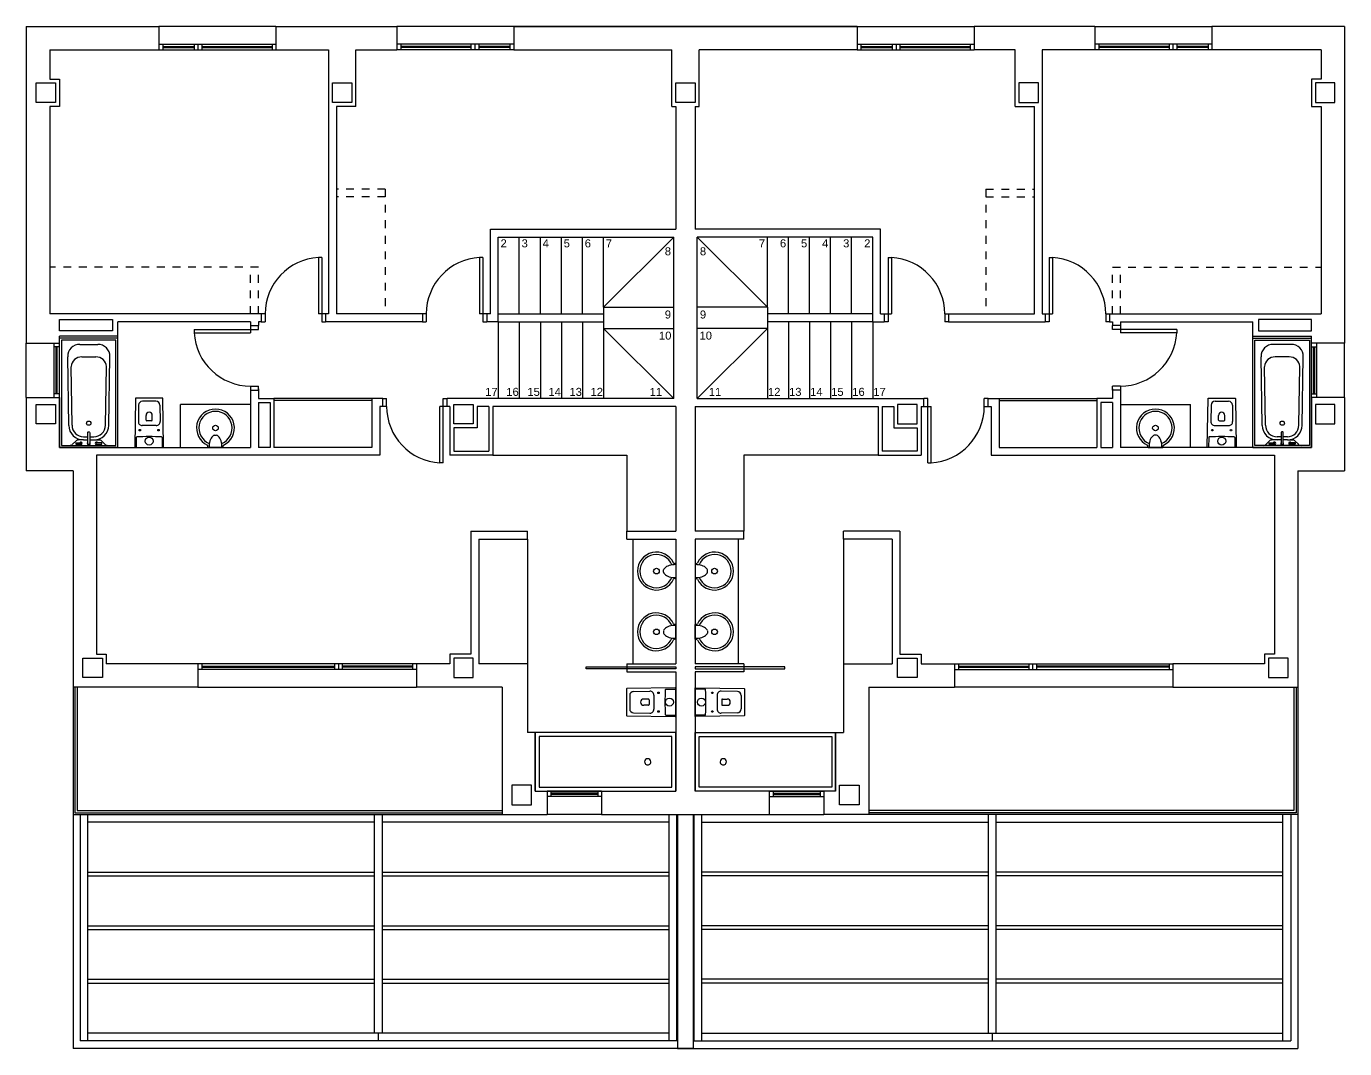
# Model space of a CAD drawing. Header units: millimetres. Extents: x 441156 to 441653, y 4514887 to 4515266.
# Drawn here: x 441333.88 to 441350.78, y 4515224.24 to 4515237.34 of the extents above; entities that cross this region are included whole.
import ezdxf
from ezdxf.enums import TextEntityAlignment as Align

# ---------------------------------------------------------------- set-up
doc = ezdxf.new("R2010")
doc.units = ezdxf.units.MM
doc.linetypes.add('RAYITAS', pattern=[0.375, 0.25, -0.125])
doc.layers.add('01_mono PRIMERA', color=2, linetype='Continuous')
doc.layers.add('01_proyección', color=4, linetype='RAYITAS')
doc.styles.add('NIEVES2', font='sanss___.ttf')

# ---------------------------------------------------------------- blocks, each defined once
blk = doc.blocks.new('A$C065C7C63')
at = {"layer": '01_mono PRIMERA', "color": 254}
for p, q in [((1.407, 13.1, 0), (1.407, 9.042, 0)), ((1.407, 13.1, 0), (3.107, 13.1, 0)), ((3.107, 13.1, 0), (3.107, 12.8, 0)), ((4.607, 13.1, 0), (3.107, 13.1, 0)), ((4.607, 13.1, 0), (4.607, 12.8, 0)), ((4.607, 13.1, 0), (6.157, 13.1, 0)), ((6.157, 13.1, 0), (6.157, 12.8, 0)), ((7.657, 13.1, 0), (6.157, 13.1, 0)), ((7.657, 13.1, 0), (7.657, 12.8, 0)), ((7.657, 13.1, 0), (12.057, 13.1, 0)), ((12.057, 13.1, 0), (7.657, 13.1, 0)), ((12.057, 13.1, 0), (12.057, 12.8, 0)), ((12.057, 13.1, 0), (13.557, 13.1, 0)), ((15.107, 13.1, 0), (13.557, 13.1, 0)), ((13.557, 13.1, 0), (13.557, 12.8, 0)), ((15.107, 13.1, 0), (15.107, 12.8, 0)), ((15.107, 13.1, 0), (16.607, 13.1, 0)), ((16.607, 13.1, 0), (16.607, 12.8, 0)), ((18.307, 13.1, 0), (16.607, 13.1, 0)), ((18.307, 13.1, 0), (18.307, 9.042, 0)), ((3.107, 12.87, 0), (4.607, 12.87, 0)), ((3.157, 12.87, 0), (3.157, 12.8, 0)), ((3.557, 12.87, 0), (3.557, 12.8, 0)), ((3.607, 12.87, 0), (3.607, 12.8, 0)), ((3.657, 12.87, 0), (3.657, 12.8, 0)), ((4.557, 12.87, 0), (4.557, 12.8, 0)), ((7.657, 12.87, 0), (6.157, 12.87, 0)), ((6.207, 12.87, 0), (6.207, 12.8, 0)), ((7.107, 12.87, 0), (7.107, 12.8, 0)), ((7.157, 12.87, 0), (7.157, 12.8, 0)), ((7.207, 12.87, 0), (7.207, 12.8, 0)), ((7.607, 12.87, 0), (7.607, 12.8, 0)), ((12.057, 12.87, 0), (13.557, 12.87, 0)), ((12.107, 12.87, 0), (12.107, 12.8, 0)), ((12.507, 12.87, 0), (12.507, 12.8, 0)), ((12.557, 12.87, 0), (12.557, 12.8, 0)), ((12.607, 12.87, 0), (12.607, 12.8, 0)), ((13.507, 12.87, 0), (13.507, 12.8, 0)), ((16.607, 12.87, 0), (15.107, 12.87, 0)), ((15.157, 12.87, 0), (15.157, 12.8, 0)), ((16.057, 12.87, 0), (16.057, 12.8, 0)), ((16.107, 12.87, 0), (16.107, 12.8, 0)), ((16.157, 12.87, 0), (16.157, 12.8, 0)), ((16.557, 12.87, 0), (16.557, 12.8, 0)), ((1.707, 12.8, 0), (1.707, 12.425, 0)), ((1.707, 12.8, 0), (3.107, 12.8, 0)), ((3.107, 12.8, 0), (4.607, 12.8, 0)), ((3.157, 12.842, 0), (3.557, 12.842, 0)), ((3.157, 12.828, 0), (3.557, 12.828, 0)), ((3.657, 12.842, 0), (4.557, 12.842, 0)), ((3.657, 12.828, 0), (4.557, 12.828, 0)), ((4.607, 12.8, 0), (5.282, 12.8, 0)), ((5.282, 12.8, 0), (5.282, 9.415, 0)), ((5.632, 12.075, 0), (5.632, 12.8, 0)), ((5.632, 12.8, 0), (6.157, 12.8, 0)), ((7.657, 12.8, 0), (6.157, 12.8, 0)), ((7.107, 12.842, 0), (6.207, 12.842, 0)), ((7.107, 12.828, 0), (6.207, 12.828, 0)), ((7.607, 12.842, 0), (7.207, 12.842, 0)), ((7.607, 12.828, 0), (7.207, 12.828, 0)), ((7.657, 12.8, 0), (9.682, 12.8, 0)), ((9.682, 12.075, 0), (9.682, 12.8, 0)), ((10.032, 12.075, 0), (10.032, 12.8, 0)), ((12.057, 12.8, 0), (10.032, 12.8, 0)), ((12.057, 12.8, 0), (13.557, 12.8, 0)), ((12.107, 12.842, 0), (12.507, 12.842, 0)), ((12.107, 12.828, 0), (12.507, 12.828, 0)), ((12.607, 12.842, 0), (13.507, 12.842, 0)), ((12.607, 12.828, 0), (13.507, 12.828, 0)), ((14.082, 12.8, 0), (13.557, 12.8, 0)), ((14.082, 12.075, 0), (14.082, 12.8, 0)), ((14.432, 12.8, 0), (14.432, 9.415, 0)), ((15.107, 12.8, 0), (14.432, 12.8, 0)), ((16.607, 12.8, 0), (15.107, 12.8, 0)), ((16.057, 12.842, 0), (15.157, 12.842, 0)), ((16.057, 12.828, 0), (15.157, 12.828, 0)), ((16.557, 12.842, 0), (16.157, 12.842, 0)), ((16.557, 12.828, 0), (16.157, 12.828, 0)), ((18.007, 12.8, 0), (16.607, 12.8, 0)), ((18.007, 12.8, 0), (18.007, 12.425, 0)), ((1.707, 12.075, 0), (1.707, 9.415, 0)), ((5.382, 12.075, 0), (5.382, 9.415, 0)), ((9.682, 12.075, 0), (9.732, 12.075, 0)), ((9.732, 12.075, 0), (9.732, 10.5, 0)), ((9.982, 12.075, 0), (9.982, 10.5, 0)), ((9.982, 12.075, 0), (10.032, 12.075, 0)), ((14.332, 9.415, 0), (14.332, 12.075, 0)), ((18.007, 12.075, 0), (18.007, 9.415, 0)), ((7.357, 10.5, 0), (9.732, 10.5, 0)), ((7.357, 9.415, 0), (7.357, 10.5, 0)), ((12.357, 10.5, 0), (9.982, 10.5, 0)), ((12.357, 9.415, 0), (12.357, 10.5, 0)), ((7.457, 10.4, 0), (9.707, 10.4, 0)), ((7.457, 9.315, 0), (7.457, 10.4, 0)), ((7.727, 9.415, 0), (7.727, 10.4, 0)), ((7.997, 9.415, 0), (7.997, 10.4, 0)), ((8.267, 9.415, 0), (8.267, 10.4, 0)), ((8.537, 9.415, 0), (8.537, 10.4, 0)), ((8.807, 9.5, 0), (8.807, 10.4, 0)), ((8.807, 9.5, 0), (9.707, 10.4, 0)), ((9.707, 8.33, 0), (9.707, 10.4, 0)), ((12.257, 10.4, 0), (10.007, 10.4, 0)), ((10.907, 9.5, 0), (10.007, 10.4, 0)), ((10.007, 8.33, 0), (10.007, 10.4, 0)), ((10.907, 9.5, 0), (10.907, 10.4, 0)), ((11.177, 9.415, 0), (11.177, 10.4, 0)), ((11.447, 9.415, 0), (11.447, 10.4, 0)), ((11.717, 9.415, 0), (11.717, 10.4, 0)), ((11.987, 9.415, 0), (11.987, 10.4, 0)), ((12.257, 9.315, 0), (12.257, 10.4, 0)), ((5.194, 10.139, 0), (5.153, 10.139, 0)), ((5.153, 10.139, 0), (5.153, 9.415, 0)), ((5.194, 10.139, 0), (5.194, 9.315, 0)), ((7.259, 10.139, 0), (7.217, 10.139, 0)), ((7.217, 10.139, 0), (7.217, 9.415, 0)), ((7.259, 10.139, 0), (7.259, 9.315, 0)), ((12.456, 10.139, 0), (12.497, 10.139, 0)), ((12.456, 10.139, 0), (12.456, 9.315, 0)), ((12.497, 10.139, 0), (12.497, 9.415, 0)), ((14.52, 10.139, 0), (14.562, 10.139, 0)), ((14.52, 10.139, 0), (14.52, 9.315, 0)), ((14.562, 10.139, 0), (14.562, 9.415, 0)), ((8.807, 9.5, 0), (8.807, 8.33, 0)), ((8.807, 9.5, 0), (9.707, 9.5, 0)), ((10.907, 9.5, 0), (10.007, 9.5, 0)), ((10.907, 9.5, 0), (10.907, 8.33, 0)), ((4.419, 9.415, 0), (1.707, 9.415, 0)), ((4.282, 9.315, 0), (2.582, 9.315, 0)), ((2.582, 9.13, 0), (2.582, 9.315, 0)), ((4.282, 9.315, 0), (4.282, 9.265, 0)), ((4.419, 9.315, 0), (4.382, 9.315, 0)), ((4.382, 9.315, 0), (4.382, 9.265, 0)), ((4.419, 9.415, 0), (4.419, 9.315, 0)), ((4.469, 9.415, 0), (4.419, 9.415, 0)), ((4.419, 9.315, 0), (4.469, 9.315, 0)), ((4.469, 9.415, 0), (4.469, 9.315, 0)), ((5.244, 9.415, 0), (5.153, 9.415, 0)), ((5.194, 9.315, 0), (5.244, 9.315, 0)), ((5.282, 9.415, 0), (5.244, 9.415, 0)), ((5.244, 9.415, 0), (5.244, 9.315, 0)), ((6.484, 9.315, 0), (5.244, 9.315, 0)), ((6.484, 9.415, 0), (5.382, 9.415, 0)), ((6.484, 9.415, 0), (6.484, 9.315, 0)), ((6.534, 9.415, 0), (6.484, 9.415, 0)), ((6.484, 9.315, 0), (6.534, 9.315, 0)), ((6.534, 9.415, 0), (6.534, 9.315, 0)), ((7.309, 9.415, 0), (7.217, 9.415, 0)), ((7.259, 9.315, 0), (7.309, 9.315, 0)), ((7.357, 9.415, 0), (7.309, 9.415, 0)), ((7.309, 9.415, 0), (7.309, 9.315, 0)), ((7.457, 9.315, 0), (7.309, 9.315, 0)), ((7.457, 9.415, 0), (8.807, 9.415, 0)), ((7.457, 9.315, 0), (7.457, 8.33, 0)), ((7.457, 9.315, 0), (8.807, 9.315, 0)), ((7.727, 9.315, 0), (7.727, 8.33, 0)), ((7.997, 9.315, 0), (7.997, 8.33, 0)), ((8.267, 9.315, 0), (8.267, 8.33, 0)), ((8.537, 9.315, 0), (8.537, 8.33, 0)), ((8.807, 9.315, 0), (8.807, 9.23, 0)), ((12.257, 9.415, 0), (10.907, 9.415, 0)), ((10.907, 9.315, 0), (10.907, 9.23, 0)), ((12.257, 9.315, 0), (10.907, 9.315, 0)), ((11.177, 9.315, 0), (11.177, 8.33, 0)), ((11.447, 9.315, 0), (11.447, 8.33, 0)), ((11.717, 9.315, 0), (11.717, 8.33, 0)), ((11.987, 9.315, 0), (11.987, 8.33, 0)), ((12.257, 9.315, 0), (12.257, 8.33, 0)), ((12.257, 9.315, 0), (12.406, 9.315, 0)), ((12.357, 9.415, 0), (12.406, 9.415, 0)), ((12.406, 9.415, 0), (12.406, 9.315, 0)), ((12.406, 9.415, 0), (12.497, 9.415, 0)), ((12.456, 9.315, 0), (12.406, 9.315, 0)), ((13.181, 9.415, 0), (13.231, 9.415, 0)), ((13.181, 9.415, 0), (13.181, 9.315, 0)), ((13.231, 9.315, 0), (13.181, 9.315, 0)), ((13.231, 9.415, 0), (14.332, 9.415, 0)), ((13.231, 9.415, 0), (13.231, 9.315, 0)), ((13.231, 9.315, 0), (14.47, 9.315, 0)), ((14.432, 9.415, 0), (14.47, 9.415, 0)), ((14.47, 9.415, 0), (14.47, 9.315, 0)), ((14.47, 9.415, 0), (14.562, 9.415, 0)), ((14.52, 9.315, 0), (14.47, 9.315, 0)), ((15.245, 9.415, 0), (15.295, 9.415, 0)), ((15.245, 9.415, 0), (15.245, 9.315, 0)), ((15.295, 9.315, 0), (15.245, 9.315, 0)), ((15.295, 9.415, 0), (18.007, 9.415, 0)), ((15.295, 9.415, 0), (15.295, 9.315, 0)), ((15.295, 9.315, 0), (15.332, 9.315, 0)), ((15.332, 9.315, 0), (15.332, 9.265, 0)), ((15.432, 9.315, 0), (17.132, 9.315, 0)), ((15.432, 9.315, 0), (15.432, 9.265, 0)), ((17.132, 9.13, 0), (17.132, 9.315, 0)), ((2.582, 9.13, 0), (1.832, 9.13, 0)), ((1.832, 9.042, 0), (1.832, 9.13, 0)), ((2.582, 9.105, 0), (2.582, 9.13, 0)), ((3.558, 9.215, 0), (3.558, 9.173, 0)), ((3.558, 9.215, 0), (4.382, 9.215, 0)), ((3.558, 9.173, 0), (4.282, 9.173, 0)), ((4.282, 9.265, 0), (4.382, 9.265, 0)), ((4.282, 9.265, 0), (4.282, 9.173, 0)), ((4.382, 9.215, 0), (4.382, 9.265, 0)), ((8.807, 9.23, 0), (9.707, 9.23, 0)), ((8.807, 9.23, 0), (9.707, 8.33, 0)), ((10.907, 9.23, 0), (10.007, 9.23, 0)), ((10.907, 9.23, 0), (10.007, 8.33, 0)), ((15.432, 9.265, 0), (15.332, 9.265, 0)), ((15.332, 9.215, 0), (15.332, 9.265, 0)), ((16.156, 9.215, 0), (15.332, 9.215, 0)), ((15.432, 9.265, 0), (15.432, 9.173, 0)), ((16.156, 9.173, 0), (15.432, 9.173, 0)), ((16.156, 9.215, 0), (16.156, 9.173, 0)), ((17.132, 9.105, 0), (17.132, 9.13, 0)), ((17.132, 9.13, 0), (17.882, 9.13, 0)), ((17.132, 9.105, 0), (17.132, 9.13, 0)), ((17.882, 9.042, 0), (17.882, 9.13, 0)), ((1.407, 8.342, 0), (1.407, 9.042, 0)), ((1.407, 9.042, 0), (1.832, 9.042, 0)), ((1.762, 8.342, 0), (1.762, 9.042, 0)), ((1.832, 8.992, 0), (1.762, 8.992, 0)), ((1.79, 8.392, 0), (1.79, 8.992, 0)), ((1.804, 8.392, 0), (1.804, 8.992, 0)), ((1.832, 7.705, 0), (1.832, 9.105, 0)), ((2.582, 9.105, 0), (1.832, 9.105, 0)), ((1.832, 8.342, 0), (1.832, 9.042, 0)), ((2.556, 9.079, 0), (1.858, 9.079, 0)), ((1.858, 9.079, 0), (1.858, 7.731, 0)), ((2.093, 9.025, 0), (2.322, 9.025, 0)), ((2.556, 7.731, 0), (2.556, 9.079, 0)), ((2.582, 7.705, 0), (2.582, 9.105, 0)), ((17.132, 7.705, 0), (17.132, 9.105, 0)), ((17.132, 9.105, 0), (17.882, 9.105, 0)), ((17.158, 7.731, 0), (17.158, 9.079, 0)), ((17.158, 9.079, 0), (17.856, 9.079, 0)), ((17.622, 9.025, 0), (17.393, 9.025, 0)), ((17.856, 9.079, 0), (17.856, 7.731, 0)), ((17.882, 7.705, 0), (17.882, 9.105, 0)), ((18.307, 9.042, 0), (17.882, 9.042, 0)), ((17.882, 8.342, 0), (17.882, 9.042, 0)), ((17.882, 8.992, 0), (17.952, 8.992, 0)), ((17.91, 8.392, 0), (17.91, 8.992, 0)), ((17.924, 8.392, 0), (17.924, 8.992, 0)), ((17.952, 8.342, 0), (17.952, 9.042, 0)), ((18.307, 8.342, 0), (18.307, 9.042, 0)), ((1.952, 7.987, 0), (1.937, 8.867, 0)), ((2.117, 8.865, 0), (2.298, 8.865, 0)), ((2.463, 7.987, 0), (2.477, 8.867, 0)), ((17.252, 7.987, 0), (17.237, 8.867, 0)), ((17.598, 8.865, 0), (17.417, 8.865, 0)), ((17.763, 7.987, 0), (17.777, 8.867, 0)), ((1.993, 7.988, 0), (1.981, 8.739, 0)), ((2.421, 7.988, 0), (2.433, 8.739, 0)), ((17.293, 7.988, 0), (17.281, 8.739, 0)), ((17.721, 7.988, 0), (17.733, 8.739, 0)), ((4.282, 8.49, 0), (4.282, 8.44, 0)), ((4.282, 8.49, 0), (4.382, 8.49, 0)), ((4.282, 8.455, 0), (4.282, 7.705, 0)), ((4.382, 8.44, 0), (4.382, 8.49, 0)), ((4.382, 8.455, 0), (4.382, 8.33, 0)), ((15.332, 8.44, 0), (15.332, 8.49, 0)), ((15.432, 8.49, 0), (15.332, 8.49, 0)), ((15.332, 8.455, 0), (15.332, 8.33, 0)), ((15.432, 8.49, 0), (15.432, 8.44, 0)), ((15.432, 8.455, 0), (15.432, 7.705, 0)), ((1.407, 8.342, 0), (1.407, 7.405, 0)), ((1.407, 8.342, 0), (1.832, 8.342, 0)), ((1.832, 8.392, 0), (1.762, 8.392, 0)), ((1.832, 8.342, 0), (1.832, 7.705, 0)), ((3.069, 8.295, 0), (2.896, 8.295, 0)), ((4.282, 8.44, 0), (4.382, 8.44, 0)), ((4.382, 8.33, 0), (4.582, 8.33, 0)), ((5.837, 8.33, 0), (4.582, 8.33, 0)), ((4.582, 8.33, 0), (4.582, 7.705, 0)), ((5.837, 8.305, 0), (4.582, 8.305, 0)), ((5.976, 8.33, 0), (5.837, 8.33, 0)), ((5.837, 8.33, 0), (5.837, 7.705, 0)), ((5.976, 8.23, 0), (5.976, 8.33, 0)), ((5.976, 8.33, 0), (6.026, 8.33, 0)), ((6.026, 8.23, 0), (6.026, 8.33, 0)), ((6.751, 7.506, 0), (6.751, 8.33, 0)), ((6.751, 8.33, 0), (6.801, 8.33, 0)), ((9.707, 8.33, 0), (6.801, 8.33, 0)), ((6.801, 8.23, 0), (6.801, 8.33, 0)), ((10.007, 8.33, 0), (12.913, 8.33, 0)), ((12.913, 8.23, 0), (12.913, 8.33, 0)), ((12.963, 8.33, 0), (12.913, 8.33, 0)), ((12.963, 7.506, 0), (12.963, 8.33, 0)), ((13.738, 8.33, 0), (13.688, 8.33, 0)), ((13.688, 8.23, 0), (13.688, 8.33, 0)), ((13.738, 8.33, 0), (13.877, 8.33, 0)), ((13.738, 8.23, 0), (13.738, 8.33, 0)), ((13.877, 8.33, 0), (13.877, 7.705, 0)), ((13.877, 8.33, 0), (15.132, 8.33, 0)), ((13.877, 8.305, 0), (15.132, 8.305, 0)), ((15.332, 8.33, 0), (15.132, 8.33, 0)), ((15.132, 8.33, 0), (15.132, 7.705, 0)), ((15.432, 8.44, 0), (15.332, 8.44, 0)), ((16.646, 8.295, 0), (16.819, 8.295, 0)), ((17.882, 8.392, 0), (17.952, 8.392, 0)), ((18.307, 8.342, 0), (17.882, 8.342, 0)), ((17.882, 8.342, 0), (17.882, 7.705, 0)), ((18.307, 8.342, 0), (18.307, 7.405, 0)), ((2.846, 8.246, 0), (2.843, 8.036, 0)), ((2.942, 8.055, 0), (2.942, 8.115, 0)), ((3.022, 8.055, 0), (3.022, 8.115, 0)), ((3.119, 8.246, 0), (3.122, 8.036, 0)), ((4.282, 8.255, 0), (3.382, 8.255, 0)), ((3.382, 7.705, 0), (3.382, 8.255, 0)), ((4.382, 8.28, 0), (4.382, 7.705, 0)), ((4.382, 8.28, 0), (4.532, 8.28, 0)), ((4.532, 8.28, 0), (4.532, 7.705, 0)), ((5.976, 8.23, 0), (5.937, 8.23, 0)), ((5.937, 8.23, 0), (5.937, 7.605, 0)), ((6.026, 8.23, 0), (5.976, 8.23, 0)), ((6.801, 8.23, 0), (6.71, 8.23, 0)), ((6.71, 7.506, 0), (6.71, 8.23, 0)), ((6.837, 8.23, 0), (6.801, 8.23, 0)), ((6.837, 8.23, 0), (6.837, 7.605, 0)), ((7.337, 8.23, 0), (7.187, 8.23, 0)), ((7.187, 8.23, 0), (7.187, 7.955, 0)), ((7.337, 8.23, 0), (7.337, 7.655, 0)), ((9.732, 8.23, 0), (7.387, 8.23, 0)), ((7.387, 8.23, 0), (7.387, 7.605, 0)), ((9.732, 8.23, 0), (9.732, 6.63, 0)), ((9.982, 8.23, 0), (9.982, 6.63, 0)), ((9.982, 8.23, 0), (12.327, 8.23, 0)), ((12.327, 8.23, 0), (12.327, 7.605, 0)), ((12.377, 8.23, 0), (12.527, 8.23, 0)), ((12.377, 8.23, 0), (12.377, 7.655, 0)), ((12.527, 8.23, 0), (12.527, 7.955, 0)), ((12.877, 8.23, 0), (12.913, 8.23, 0)), ((12.877, 8.23, 0), (12.877, 7.605, 0)), ((12.913, 8.23, 0), (13.005, 8.23, 0)), ((13.005, 7.506, 0), (13.005, 8.23, 0)), ((13.688, 8.23, 0), (13.738, 8.23, 0)), ((13.738, 8.23, 0), (13.777, 8.23, 0)), ((13.777, 8.23, 0), (13.777, 7.605, 0)), ((15.332, 8.28, 0), (15.182, 8.28, 0)), ((15.182, 8.28, 0), (15.182, 7.705, 0)), ((15.332, 8.28, 0), (15.332, 7.705, 0)), ((15.432, 8.255, 0), (16.332, 8.255, 0)), ((16.332, 7.705, 0), (16.332, 8.255, 0)), ((16.596, 8.246, 0), (16.593, 8.036, 0)), ((16.692, 8.055, 0), (16.692, 8.115, 0)), ((16.772, 8.055, 0), (16.772, 8.115, 0)), ((16.869, 8.246, 0), (16.872, 8.036, 0)), ((3.072, 7.985, 0), (2.893, 7.985, 0)), ((3.012, 8.045, 0), (2.952, 8.045, 0)), ((7.187, 7.955, 0), (6.887, 7.955, 0)), ((6.887, 7.955, 0), (6.887, 7.655, 0)), ((12.527, 7.955, 0), (12.827, 7.955, 0)), ((12.827, 7.955, 0), (12.827, 7.655, 0)), ((16.643, 7.985, 0), (16.822, 7.985, 0)), ((16.702, 8.045, 0), (16.762, 8.045, 0)), ((2.041, 7.785, 0), (2.001, 7.746, 0)), ((2.141, 7.8, 0), (2.076, 7.8, 0)), ((2.141, 7.842, 0), (2.194, 7.842, 0)), ((2.141, 7.8, 0), (2.194, 7.8, 0)), ((2.194, 7.755, 0), (2.194, 7.893, 0)), ((2.22, 7.893, 0), (2.22, 7.755, 0)), ((2.22, 7.842, 0), (2.273, 7.842, 0)), ((2.22, 7.8, 0), (2.273, 7.8, 0)), ((2.273, 7.8, 0), (2.339, 7.8, 0)), ((2.374, 7.785, 0), (2.414, 7.746, 0)), ((2.816, 7.832, 0), (2.814, 7.705, 0)), ((3.148, 7.832, 0), (3.15, 7.705, 0)), ((3.817, 7.862, 0), (3.847, 7.862, 0)), ((15.897, 7.862, 0), (15.867, 7.862, 0)), ((16.566, 7.832, 0), (16.564, 7.705, 0)), ((16.898, 7.832, 0), (16.9, 7.705, 0)), ((17.341, 7.785, 0), (17.301, 7.746, 0)), ((17.441, 7.8, 0), (17.376, 7.8, 0)), ((17.494, 7.842, 0), (17.441, 7.842, 0)), ((17.494, 7.8, 0), (17.441, 7.8, 0)), ((17.494, 7.893, 0), (17.494, 7.755, 0)), ((17.52, 7.755, 0), (17.52, 7.893, 0)), ((17.573, 7.842, 0), (17.52, 7.842, 0)), ((17.573, 7.8, 0), (17.52, 7.8, 0)), ((17.573, 7.8, 0), (17.639, 7.8, 0)), ((17.674, 7.785, 0), (17.714, 7.746, 0)), ((1.832, 7.705, 0), (4.282, 7.705, 0)), ((2.582, 7.705, 0), (1.832, 7.705, 0)), ((1.858, 7.731, 0), (2.556, 7.731, 0)), ((2.041, 7.763, 0), (2.107, 7.763, 0)), ((2.041, 7.763, 0), (2.041, 7.748, 0)), ((2.041, 7.748, 0), (2.107, 7.748, 0)), ((2.373, 7.763, 0), (2.307, 7.763, 0)), ((2.307, 7.748, 0), (2.373, 7.748, 0)), ((2.307, 7.605, 0), (2.307, 5.055, 0)), ((5.937, 7.605, 0), (2.307, 7.605, 0)), ((2.373, 7.748, 0), (2.373, 7.763, 0)), ((3.736, 7.707, 0), (3.736, 7.722, 0)), ((3.926, 7.705, 0), (3.738, 7.705, 0)), ((3.929, 7.707, 0), (3.928, 7.722, 0)), ((4.532, 7.705, 0), (4.382, 7.705, 0)), ((5.837, 7.705, 0), (4.582, 7.705, 0)), ((7.387, 7.605, 0), (6.837, 7.605, 0)), ((6.887, 7.655, 0), (7.337, 7.655, 0)), ((7.387, 7.605, 0), (9.107, 7.605, 0)), ((9.107, 7.605, 0), (9.107, 6.63, 0)), ((10.607, 7.605, 0), (10.607, 6.63, 0)), ((12.327, 7.605, 0), (10.607, 7.605, 0)), ((12.327, 7.605, 0), (12.877, 7.605, 0)), ((12.827, 7.655, 0), (12.377, 7.655, 0)), ((13.777, 7.605, 0), (17.407, 7.605, 0)), ((13.877, 7.705, 0), (15.132, 7.705, 0)), ((15.182, 7.705, 0), (15.332, 7.705, 0)), ((17.882, 7.705, 0), (15.432, 7.705, 0)), ((15.786, 7.707, 0), (15.786, 7.722, 0)), ((15.788, 7.705, 0), (15.976, 7.705, 0)), ((15.979, 7.707, 0), (15.978, 7.722, 0)), ((17.132, 7.705, 0), (17.882, 7.705, 0)), ((17.856, 7.731, 0), (17.158, 7.731, 0)), ((17.341, 7.763, 0), (17.407, 7.763, 0)), ((17.341, 7.748, 0), (17.341, 7.763, 0)), ((17.407, 7.748, 0), (17.341, 7.748, 0)), ((17.673, 7.763, 0), (17.607, 7.763, 0)), ((17.673, 7.748, 0), (17.607, 7.748, 0)), ((17.673, 7.763, 0), (17.673, 7.748, 0)), ((6.751, 7.506, 0), (6.71, 7.506, 0)), ((12.963, 7.506, 0), (13.005, 7.506, 0)), ((2.007, 7.405, 0), (1.407, 7.405, 0)), ((2.007, 7.405, 0), (2.007, 4.63, 0)), ((17.707, 7.405, 0), (17.707, 4.63, 0)), ((17.707, 7.405, 0), (18.307, 7.405, 0)), ((7.107, 6.63, 0), (7.832, 6.63, 0)), ((7.832, 6.53, 0), (7.832, 6.63, 0)), ((9.107, 6.63, 0), (9.732, 6.63, 0)), ((9.107, 6.53, 0), (9.107, 6.63, 0)), ((10.607, 6.63, 0), (9.982, 6.63, 0)), ((10.607, 6.53, 0), (10.607, 6.63, 0)), ((12.607, 6.63, 0), (11.882, 6.63, 0)), ((11.882, 6.53, 0), (11.882, 6.63, 0)), ((7.207, 6.53, 0), (7.207, 4.93, 0)), ((7.207, 6.53, 0), (7.832, 6.53, 0)), ((7.832, 6.53, 0), (7.832, 4.93, 0)), ((9.107, 6.53, 0), (9.732, 6.53, 0)), ((9.182, 6.53, 0), (9.182, 4.93, 0)), ((9.732, 6.53, 0), (9.732, 4.93, 0)), ((9.982, 6.53, 0), (9.982, 4.93, 0)), ((9.982, 6.53, 0), (9.982, 4.93, 0)), ((10.607, 6.53, 0), (9.982, 6.53, 0)), ((10.532, 6.53, 0), (10.532, 4.93, 0)), ((11.882, 6.53, 0), (11.882, 4.93, 0)), ((12.507, 6.53, 0), (11.882, 6.53, 0)), ((12.507, 6.53, 0), (12.507, 4.93, 0)), ((9.575, 6.104, 0), (9.575, 6.134, 0)), ((9.73, 6.215, 0), (9.715, 6.215, 0)), ((9.732, 6.213, 0), (9.732, 6.025, 0)), ((9.982, 6.213, 0), (9.982, 6.025, 0)), ((9.985, 6.215, 0), (9.999, 6.215, 0)), ((10.139, 6.104, 0), (10.139, 6.134, 0)), ((9.73, 6.022, 0), (9.715, 6.023, 0)), ((9.985, 6.022, 0), (9.999, 6.023, 0)), ((9.73, 5.438, 0), (9.715, 5.437, 0)), ((9.732, 5.247, 0), (9.732, 5.435, 0)), ((9.982, 5.247, 0), (9.982, 5.435, 0)), ((9.985, 5.438, 0), (9.999, 5.437, 0)), ((9.575, 5.356, 0), (9.575, 5.326, 0)), ((9.73, 5.245, 0), (9.715, 5.245, 0)), ((9.985, 5.245, 0), (9.999, 5.245, 0)), ((10.139, 5.356, 0), (10.139, 5.326, 0)), ((3.607, 4.93, 0), (2.432, 4.93, 0)), ((3.607, 4.93, 0), (3.607, 4.63, 0)), ((6.407, 4.93, 0), (3.607, 4.93, 0)), ((3.657, 4.93, 0), (3.657, 4.86, 0)), ((3.657, 4.902, 0), (5.357, 4.902, 0)), ((5.357, 4.93, 0), (5.357, 4.86, 0)), ((5.407, 4.93, 0), (5.407, 4.86, 0)), ((5.457, 4.93, 0), (5.457, 4.86, 0)), ((6.357, 4.902, 0), (5.457, 4.902, 0)), ((6.357, 4.93, 0), (6.357, 4.86, 0)), ((6.837, 4.93, 0), (6.407, 4.93, 0)), ((6.407, 4.93, 0), (6.407, 4.63, 0)), ((7.832, 4.93, 0), (7.207, 4.93, 0)), ((7.832, 4.93, 0), (7.832, 4.05, 0)), ((9.107, 4.93, 0), (9.732, 4.93, 0)), ((9.107, 4.93, 0), (9.107, 4.894, 0)), ((10.607, 4.93, 0), (9.982, 4.93, 0)), ((10.607, 4.93, 0), (10.607, 4.894, 0)), ((11.882, 4.93, 0), (12.507, 4.93, 0)), ((11.882, 4.93, 0), (11.882, 4.05, 0)), ((12.877, 4.93, 0), (13.307, 4.93, 0)), ((13.307, 4.93, 0), (13.307, 4.63, 0)), ((13.307, 4.93, 0), (16.107, 4.93, 0)), ((13.358, 4.93, 0), (13.358, 4.86, 0)), ((13.358, 4.902, 0), (14.257, 4.902, 0)), ((14.257, 4.93, 0), (14.257, 4.86, 0)), ((14.307, 4.93, 0), (14.307, 4.86, 0)), ((14.357, 4.93, 0), (14.357, 4.86, 0)), ((16.057, 4.902, 0), (14.357, 4.902, 0)), ((16.057, 4.93, 0), (16.057, 4.86, 0)), ((16.107, 4.93, 0), (16.107, 4.63, 0)), ((6.407, 4.86, 0), (3.607, 4.86, 0)), ((3.657, 4.888, 0), (5.357, 4.888, 0)), ((6.357, 4.888, 0), (5.457, 4.888, 0)), ((9.107, 4.894, 0), (9.107, 4.866, 0)), ((9.107, 4.866, 0), (9.107, 4.83, 0)), ((9.107, 4.83, 0), (9.732, 4.83, 0)), ((9.732, 4.83, 0), (9.732, 3.3, 0)), ((9.982, 4.83, 0), (9.982, 3.3, 0)), ((10.607, 4.83, 0), (9.982, 4.83, 0)), ((10.607, 4.894, 0), (10.607, 4.866, 0)), ((10.607, 4.866, 0), (10.607, 4.83, 0)), ((13.307, 4.86, 0), (16.107, 4.86, 0)), ((13.358, 4.888, 0), (14.257, 4.888, 0)), ((16.057, 4.888, 0), (14.357, 4.888, 0)), ((3.607, 4.63, 0), (2.007, 4.63, 0)), ((2.007, 4.63, 0), (2.007, 3, 0)), ((2.027, 4.63, 0), (2.027, 3.02, 0)), ((2.057, 4.63, 0), (2.057, 3.05, 0)), ((3.607, 4.63, 0), (6.407, 4.63, 0)), ((7.507, 4.63, 0), (6.407, 4.63, 0)), ((7.507, 4.63, 0), (7.507, 3, 0)), ((9.191, 4.576, 0), (9.401, 4.58, 0)), ((9.605, 4.606, 0), (9.732, 4.608, 0)), ((10.109, 4.606, 0), (9.982, 4.608, 0)), ((10.523, 4.576, 0), (10.313, 4.58, 0)), ((12.207, 4.63, 0), (13.307, 4.63, 0)), ((12.207, 4.63, 0), (12.207, 3, 0)), ((16.107, 4.63, 0), (13.307, 4.63, 0)), ((16.107, 4.63, 0), (17.707, 4.63, 0)), ((17.657, 4.63, 0), (17.657, 3.05, 0)), ((17.687, 4.63, 0), (17.687, 3.02, 0)), ((17.707, 4.63, 0), (17.707, 3, 0)), ((9.142, 4.526, 0), (9.142, 4.354, 0)), ((9.382, 4.48, 0), (9.322, 4.48, 0)), ((9.382, 4.4, 0), (9.322, 4.4, 0)), ((9.392, 4.47, 0), (9.392, 4.41, 0)), ((9.452, 4.53, 0), (9.452, 4.35, 0)), ((10.262, 4.53, 0), (10.262, 4.35, 0)), ((10.322, 4.47, 0), (10.322, 4.41, 0)), ((10.332, 4.48, 0), (10.392, 4.48, 0)), ((10.332, 4.4, 0), (10.392, 4.4, 0)), ((10.572, 4.526, 0), (10.572, 4.354, 0)), ((9.191, 4.304, 0), (9.401, 4.3, 0)), ((9.605, 4.274, 0), (9.732, 4.272, 0)), ((10.109, 4.274, 0), (9.982, 4.272, 0)), ((10.523, 4.304, 0), (10.313, 4.3, 0)), ((7.932, 3.3, 0), (8.082, 3.3, 0)), ((8.782, 3.3, 0), (8.082, 3.3, 0)), ((8.082, 3.3, 0), (8.082, 3, 0)), ((8.782, 3.23, 0), (8.082, 3.23, 0)), ((8.132, 3.3, 0), (8.132, 3.23, 0)), ((8.732, 3.272, 0), (8.132, 3.272, 0)), ((8.732, 3.258, 0), (8.132, 3.258, 0)), ((8.732, 3.3, 0), (8.732, 3.23, 0)), ((8.782, 3.3, 0), (9.732, 3.3, 0)), ((8.782, 3.3, 0), (8.782, 3, 0)), ((10.932, 3.3, 0), (9.982, 3.3, 0)), ((10.932, 3.3, 0), (10.932, 3, 0)), ((10.932, 3.3, 0), (11.632, 3.3, 0)), ((10.932, 3.23, 0), (11.632, 3.23, 0)), ((10.982, 3.3, 0), (10.982, 3.23, 0)), ((10.982, 3.272, 0), (11.582, 3.272, 0)), ((10.982, 3.258, 0), (11.582, 3.258, 0)), ((11.582, 3.3, 0), (11.582, 3.23, 0)), ((11.632, 3.3, 0), (11.632, 3, 0)), ((11.782, 3.3, 0), (11.632, 3.3, 0)), ((2.057, 3.05, 0), (7.507, 3.05, 0)), ((17.657, 3.05, 0), (12.207, 3.05, 0)), ((2.007, 3, 0), (7.507, 3, 0)), ((2.007, 3, 0), (2.007, 0, 0)), ((2.027, 3.02, 0), (7.507, 3.02, 0)), ((2.097, 3, 0), (2.097, 0.1, 0)), ((2.197, 0.1, 0), (2.197, 3, 0)), ((5.872, 2.9), (2.197, 2.9, 0)), ((5.872, 0.2), (5.872, 3)), ((5.972, 0.2), (5.972, 3)), ((9.648, 2.9, 0), (5.972, 2.9)), ((7.507, 3, 0), (8.082, 3, 0)), ((8.782, 3, 0), (8.082, 3, 0)), ((8.782, 3, 0), (10.932, 3, 0)), ((9.648, 0.1, 0), (9.648, 3, 0)), ((9.748, 0.1, 0), (9.748, 3, 0)), ((9.757, 3, 0), (9.757, 0, 0)), ((9.757, 3, 0), (9.757, 0, 0)), ((9.957, 3, 0), (9.957, 0, 0)), ((9.957, 3, 0), (9.957, 0, 0)), ((9.967, 0.1, 0), (9.967, 3, 0)), ((10.067, 0.1, 0), (10.067, 3, 0)), ((10.067, 2.9, 0), (13.742, 2.9)), ((10.932, 3, 0), (11.632, 3, 0)), ((12.207, 3, 0), (11.632, 3, 0)), ((17.687, 3.02, 0), (12.207, 3.02, 0)), ((17.707, 3, 0), (12.207, 3, 0)), ((13.742, 0.2), (13.742, 3)), ((13.842, 0.2), (13.842, 3)), ((13.842, 2.9), (17.517, 2.9, 0)), ((17.517, 0.1, 0), (17.517, 3, 0)), ((17.617, 3, 0), (17.617, 0.1, 0)), ((17.707, 3, 0), (17.707, 0, 0)), ((2.197, 2.263, 0), (5.872, 2.263)), ((2.197, 2.213, 0), (5.872, 2.213)), ((5.972, 2.263), (9.648, 2.263, 0)), ((5.972, 2.213), (9.648, 2.213, 0)), ((13.742, 2.263), (10.067, 2.263, 0)), ((13.742, 2.213), (10.067, 2.213, 0)), ((17.517, 2.263, 0), (13.842, 2.263)), ((17.517, 2.213, 0), (13.842, 2.213)), ((2.197, 1.575, 0), (5.872, 1.575)), ((2.197, 1.525, 0), (5.872, 1.525)), ((5.972, 1.575), (9.648, 1.575, 0)), ((5.972, 1.525), (9.648, 1.525, 0)), ((13.742, 1.575), (10.067, 1.575, 0)), ((13.742, 1.525), (10.067, 1.525, 0)), ((17.517, 1.575, 0), (13.842, 1.575)), ((17.517, 1.525, 0), (13.842, 1.525)), ((2.197, 0.888, 0), (5.872, 0.888)), ((5.972, 0.888), (9.648, 0.888, 0)), ((13.742, 0.888), (10.067, 0.888, 0)), ((17.517, 0.888, 0), (13.842, 0.888)), ((2.197, 0.838, 0), (5.872, 0.838)), ((5.972, 0.838), (9.648, 0.838, 0)), ((13.742, 0.838), (10.067, 0.838, 0)), ((17.517, 0.838, 0), (13.842, 0.838)), ((9.648, 0.2, 0), (2.197, 0.2, 0)), ((5.922, 0.1), (5.922, 0.2)), ((5.922, 0.1), (5.922, 0.2)), ((10.067, 0.2, 0), (17.517, 0.2, 0)), ((13.792, 0.1), (13.792, 0.2)), ((13.792, 0.1), (13.792, 0.2)), ((9.757, 0, 0), (2.007, 0, 0)), ((9.748, 0.1, 0), (2.097, 0.1, 0)), ((9.957, 0, 0), (9.757, 0, 0)), ((9.757, 0, 0), (9.957, 0, 0)), ((9.957, 0, 0), (17.707, 0, 0)), ((9.967, 0.1, 0), (17.617, 0.1, 0))]:
    blk.add_line(p, q, dxfattribs=at)
for points in [[(1.782, 12.125), (1.532, 12.125), (1.532, 12.375), (1.782, 12.375), (1.782, 12.125)], [(5.582, 12.125), (5.332, 12.125), (5.332, 12.375), (5.582, 12.375), (5.582, 12.125)], [(9.732, 12.375), (9.982, 12.375), (9.982, 12.125), (9.732, 12.125), (9.732, 12.375)], [(17.932, 12.125), (18.182, 12.125), (18.182, 12.375), (17.932, 12.375), (17.932, 12.125)], [(1.782, 8.005), (1.532, 8.005), (1.532, 8.255), (1.782, 8.255), (1.782, 8.005)], [(7.137, 8.005), (6.887, 8.005), (6.887, 8.255), (7.137, 8.255), (7.137, 8.005)], [(12.577, 8.005), (12.827, 8.005), (12.827, 8.255), (12.577, 8.255), (12.577, 8.005)], [(17.932, 8.005), (18.182, 8.005), (18.182, 8.255), (17.932, 8.255), (17.932, 8.005)], [(2.382, 4.755), (2.132, 4.755), (2.132, 5.005), (2.382, 5.005), (2.382, 4.755)], [(6.887, 4.755), (7.137, 4.755), (7.137, 5.005), (6.887, 5.005), (6.887, 4.755)], [(12.827, 4.755), (12.577, 4.755), (12.577, 5.005), (12.827, 5.005), (12.827, 4.755)], [(17.332, 4.755), (17.582, 4.755), (17.582, 5.005), (17.332, 5.005), (17.332, 4.755)], [(7.632, 3.125), (7.882, 3.125), (7.882, 3.375), (7.632, 3.375), (7.632, 3.125)], [(12.082, 3.125), (11.832, 3.125), (11.832, 3.375), (12.082, 3.375), (12.082, 3.125)]]:
    blk.add_lwpolyline(points, close=True, dxfattribs=at)
for points in [[(1.707, 12.425), (1.832, 12.425), (1.832, 12.075)], [(14.132, 12.125), (14.382, 12.125), (14.382, 12.375), (14.132, 12.375), (14.132, 12.125), (14.132, 12.125)], [(18.007, 12.425), (17.882, 12.425), (17.882, 12.075)], [(1.832, 12.075), (1.707, 12.075)], [(5.632, 12.075), (5.382, 12.075)], [(14.082, 12.075), (14.332, 12.075)], [(17.882, 12.075), (18.007, 12.075)], [(17.407, 7.605), (17.407, 5.055), (17.282, 5.055), (17.282, 4.93), (16.107, 4.93)], [(7.107, 6.63), (7.107, 5.055), (6.837, 5.055), (6.837, 4.93)], [(12.607, 6.63), (12.607, 5.055), (12.877, 5.055), (12.877, 4.93)], [(2.307, 5.055), (2.432, 5.055), (2.432, 4.93)], [(7.932, 3.3), (7.932, 4.05), (7.832, 4.05)], [(11.782, 3.3), (11.782, 4.05), (11.882, 4.05)]]:
    blk.add_lwpolyline(points, dxfattribs=at)
at = {"layer": '01_mono PRIMERA', "color": 254, "elevation": 0}
for points in [[(1.832, 9.345), (2.512, 9.345), (2.512, 9.2), (1.832, 9.2)], [(17.882, 9.345), (17.202, 9.345), (17.202, 9.2), (17.882, 9.2)], [(8.582, 4.894), (9.732, 4.894), (9.732, 4.866), (8.582, 4.866)], [(11.132, 4.894), (9.982, 4.894), (9.982, 4.866), (11.132, 4.866)], [(9.732, 4.05), (7.932, 4.05), (7.932, 3.3), (9.732, 3.3)], [(9.682, 4), (7.982, 4), (7.982, 3.35), (9.682, 3.35)], [(9.982, 4.05), (11.782, 4.05), (11.782, 3.3), (9.982, 3.3)], [(10.032, 4), (11.732, 4), (11.732, 3.35), (10.032, 3.35)]]:
    blk.add_lwpolyline(points, close=True, dxfattribs=at)
at = {"layer": '01_mono PRIMERA', "color": 254, "elevation": 0, "flags": 128}
for points in [[(3.163, 7.705, 0.414214), (3.167, 7.709), (3.167, 7.71), (3.157, 8.331, 0.436396), (3.153, 8.335), (2.811, 8.335, 0.436396), (2.807, 8.331), (2.797, 7.71), (2.797, 7.709, 0.414214), (2.801, 7.705)], [(16.551, 7.705, -0.414214), (16.547, 7.709), (16.547, 7.71), (16.557, 8.331, -0.436396), (16.561, 8.335), (16.903, 8.335, -0.436396), (16.907, 8.331), (16.917, 7.71), (16.917, 7.709, -0.414214), (16.913, 7.705)], [(9.732, 4.621, 0.414214), (9.728, 4.625), (9.727, 4.625), (9.107, 4.615, 0.436396), (9.102, 4.611), (9.102, 4.269, 0.436396), (9.107, 4.265), (9.727, 4.255), (9.728, 4.255, 0.414214), (9.732, 4.259)], [(9.982, 4.621, -0.414214), (9.986, 4.625), (9.987, 4.625), (10.608, 4.615, -0.436396), (10.612, 4.611), (10.612, 4.269, -0.436396), (10.608, 4.265), (9.987, 4.255), (9.986, 4.255, -0.414214), (9.982, 4.259)]]:
    blk.add_lwpolyline(points, format="xyb", close=True, dxfattribs=at)
at = {"layer": '01_mono PRIMERA', "color": 254}
for centre, radius in [((2.207, 8.015, 0), 0.0275), ((3.832, 7.953, 0), 0.036), ((15.882, 7.953, 0), 0.036), ((17.507, 8.015, 0), 0.0275), ((2.862, 7.925, 0), 0.01), ((2.982, 7.785, 0), 0.051), ((3.102, 7.925, 0), 0.01), ((16.612, 7.925, 0), 0.01), ((16.732, 7.785, 0), 0.051), ((16.852, 7.925, 0), 0.01), ((9.485, 6.119, 0), 0.036), ((10.23, 6.119, 0), 0.036), ((9.485, 5.341, 0), 0.036), ((10.23, 5.341, 0), 0.036), ((9.512, 4.56, 0), 0.01), ((10.202, 4.56, 0), 0.01), ((9.652, 4.44, 0), 0.051), ((10.062, 4.44, 0), 0.051), ((9.512, 4.32, 0), 0.01), ((10.202, 4.32, 0), 0.01)]:
    blk.add_circle(centre, radius, dxfattribs=at)
for centre, radius, start, end in [((5.194, 9.415, 0), 0.725, 93.2758, 180), ((7.259, 9.415, 0), 0.725, 93.2758, 180), ((12.456, 9.415, 0), 0.725, 0, 86.7242), ((14.52, 9.415, 0), 0.725, 0, 86.7242), ((4.282, 9.215, 0), 0.725, 183.2758, 270), ((15.432, 9.215, 0), 0.725, 270, 356.7242), ((2.091, 8.871, 0), 0.154, 89.317, 181.6763), ((2.324, 8.871, 0), 0.154, 358.3237, 90.683), ((17.391, 8.871, 0), 0.154, 89.317, 181.6763), ((17.624, 8.871, 0), 0.154, 358.3237, 90.683), ((2.114, 8.733, 0), 0.132, 88.598, 177.0747), ((2.301, 8.733, 0), 0.132, 2.9253, 91.402), ((17.414, 8.733, 0), 0.132, 88.598, 177.0747), ((17.601, 8.733, 0), 0.132, 2.9253, 91.402), ((2.896, 8.245, 0), 0.05, 90, 179.076), ((3.069, 8.245, 0), 0.05, 0.924, 90), ((16.646, 8.245, 0), 0.05, 90, 179.076), ((16.819, 8.245, 0), 0.05, 0.924, 90), ((2.982, 8.115, 0), 0.04, 0, 180), ((3.832, 7.953, 0), 0.243, 294.8749, 245.1251), ((3.832, 7.953, 0), 0.213, 292.0656, 248.0564), ((6.751, 8.23, 0), 0.725, 180, 266.7242), ((12.963, 8.23, 0), 0.725, 273.2758, 360), ((15.882, 7.953, 0), 0.243, 294.8749, 245.1251), ((15.882, 7.953, 0), 0.213, 291.9436, 247.9344), ((16.732, 8.115, 0), 0.04, 0, 180), ((2.141, 7.99, 0), 0.19, 180.9132, 270), ((2.141, 7.99, 0), 0.148, 180.8545, 270), ((2.273, 7.99, 0), 0.148, 270, 359.079), ((2.273, 7.99, 0), 0.19, 270, 359.0249), ((2.893, 8.035, 0), 0.05, 179.076, 270), ((2.952, 8.055, 0), 0.01, 180, 270), ((3.012, 8.055, 0), 0.01, 270, 0), ((3.072, 8.035, 0), 0.05, 270, 0.924), ((16.643, 8.035, 0), 0.05, 179.076, 270), ((16.702, 8.055, 0), 0.01, 180, 270), ((16.762, 8.055, 0), 0.01, 270, 0), ((16.822, 8.035, 0), 0.05, 270, 0.924), ((17.441, 7.99, 0), 0.19, 180.9751, 270), ((17.441, 7.99, 0), 0.148, 180.921, 270), ((17.573, 7.99, 0), 0.148, 270, 359.1455), ((17.573, 7.99, 0), 0.19, 270, 359.0868), ((2.076, 7.75, 0), 0.05, 90, 135), ((2.339, 7.75, 0), 0.05, 45.1537, 90), ((2.823, 7.832, 0), 0.007, 93.0641, 179.076), ((2.982, 4.861, 0), 2.982, 86.9359, 93.0641), ((3.141, 7.832, 0), 0.007, 0.924, 86.9359), ((4.028, 7.708, 0), 0.279, 163.1835, 180.617), ((3.898, 7.747, 0), 0.143, 134.3044, 163.1835), ((3.832, 7.814, 0), 0.0498, 107.9532, 134.3044), ((3.832, 7.814, 0), 0.0498, 45.6956, 72.5904), ((3.767, 7.747, 0), 0.143, 16.8165, 45.6956), ((3.637, 7.708, 0), 0.279, 359.383, 16.8165), ((16.078, 7.708, 0), 0.279, 163.1835, 180.617), ((15.947, 7.747, 0), 0.143, 134.3044, 163.1835), ((15.882, 7.814, 0), 0.0498, 107.4096, 134.3044), ((15.882, 7.814, 0), 0.0498, 45.6956, 72.0468), ((15.817, 7.747, 0), 0.143, 16.8165, 45.6956), ((15.686, 7.708, 0), 0.279, 359.383, 16.8165), ((16.573, 7.832, 0), 0.007, 93.0641, 179.076), ((16.732, 4.861, 0), 2.982, 86.9359, 93.0641), ((16.891, 7.832, 0), 0.007, 0.924, 86.9359), ((17.376, 7.75, 0), 0.05, 90, 134.8463), ((17.639, 7.75, 0), 0.05, 45, 90), ((1.965, 7.781, 0), 0.05, 270, 314.9968), ((2.107, 7.755, 0), 0.017, 206.179, 153.821), ((2.107, 7.755, 0), 0.0075, 270, 90), ((2.207, 7.755, 0), 0.019, 133.1736, 46.8264), ((2.207, 7.755, 0), 0.013, 180, 0), ((2.307, 7.755, 0), 0.017, 26.179, 333.821), ((2.307, 7.755, 0), 0.0075, 90, 270), ((2.449, 7.781, 0), 0.05, 224.9908, 270), ((3.723, 7.721, 0), 0.0128, 3.786, 59.4709), ((3.738, 7.708, 0), 0.0027, 186.6841, 270), ((3.926, 7.708, 0), 0.0027, 270, 353.3159), ((3.941, 7.721, 0), 0.0128, 120.5291, 176.214), ((15.773, 7.721, 0), 0.0128, 3.786, 59.4709), ((15.788, 7.708, 0), 0.0027, 186.6841, 270), ((15.976, 7.708, 0), 0.0027, 270, 353.3159), ((15.991, 7.721, 0), 0.0128, 120.5291, 176.214), ((17.265, 7.781, 0), 0.05, 270, 315.0092), ((17.407, 7.755, 0), 0.017, 206.179, 153.821), ((17.407, 7.755, 0), 0.0075, 270, 90), ((17.507, 7.755, 0), 0.019, 133.1736, 46.8264), ((17.507, 7.755, 0), 0.013, 180, 360), ((17.607, 7.755, 0), 0.017, 26.179, 333.821), ((17.607, 7.755, 0), 0.0075, 90, 270), ((17.749, 7.781, 0), 0.05, 225.0032, 270), ((9.485, 6.119, 0), 0.243, 24.8749, 335.1251), ((9.485, 6.119, 0), 0.213, 22.0656, 338.0564), ((10.23, 6.119, 0), 0.243, 204.8749, 155.1251), ((10.23, 6.119, 0), 0.213, 201.9436, 157.9344), ((9.623, 6.119, 0), 0.0498, 135.6956, 162.5904), ((9.623, 6.119, 0), 0.0498, 197.9532, 224.3044), ((9.69, 6.054, 0), 0.143, 106.8165, 135.6956), ((9.69, 6.184, 0), 0.143, 224.3044, 253.1835), ((9.729, 5.923, 0), 0.279, 89.383, 106.8165), ((9.716, 6.228, 0), 0.0128, 210.5291, 266.214), ((9.73, 6.213, 0), 0.0027, 360, 83.3159), ((9.985, 6.213, 0), 0.0027, 96.6841, 180), ((9.985, 5.923, 0), 0.279, 73.1835, 90.617), ((9.998, 6.228, 0), 0.0128, 273.786, 329.4709), ((10.025, 6.054, 0), 0.143, 44.3044, 73.1835), ((10.025, 6.184, 0), 0.143, 286.8165, 315.6956), ((10.092, 6.119, 0), 0.0498, 17.4096, 44.3044), ((10.092, 6.119, 0), 0.0498, 315.6956, 342.0468), ((9.729, 6.315, 0), 0.279, 253.1835, 270.617), ((9.716, 6.01, 0), 0.0128, 93.786, 149.4709), ((9.73, 6.025, 0), 0.0027, 276.6841, 360), ((9.985, 6.315, 0), 0.279, 269.383, 286.8165), ((9.985, 6.025, 0), 0.0027, 180, 263.3159), ((9.998, 6.01, 0), 0.0128, 30.5291, 86.214), ((9.485, 5.341, 0), 0.243, 24.8749, 335.1251), ((10.23, 5.341, 0), 0.243, 204.8749, 155.1251), ((9.485, 5.341, 0), 0.213, 21.9436, 337.9344), ((9.69, 5.276, 0), 0.143, 106.8165, 135.6956), ((9.729, 5.145, 0), 0.279, 89.383, 106.8165), ((9.716, 5.45, 0), 0.0128, 210.5291, 266.214), ((9.73, 5.435, 0), 0.0027, 0, 83.3159), ((9.985, 5.435, 0), 0.0027, 96.6841, 180), ((9.985, 5.145, 0), 0.279, 73.1835, 90.617), ((9.998, 5.45, 0), 0.0128, 273.786, 329.4709), ((10.23, 5.341, 0), 0.213, 202.0656, 158.0564), ((10.025, 5.276, 0), 0.143, 44.3044, 73.1835), ((9.623, 5.341, 0), 0.0498, 135.6956, 162.0468), ((9.623, 5.341, 0), 0.0498, 197.4096, 224.3044), ((9.69, 5.406, 0), 0.143, 224.3044, 253.1835), ((9.729, 5.537, 0), 0.279, 253.1835, 270.617), ((9.716, 5.232, 0), 0.0128, 93.786, 149.4709), ((9.73, 5.247, 0), 0.0027, 276.6841, 0), ((9.985, 5.537, 0), 0.279, 269.383, 286.8165), ((9.985, 5.247, 0), 0.0027, 180, 263.3159), ((9.998, 5.232, 0), 0.0128, 30.5291, 86.214), ((10.025, 5.406, 0), 0.143, 286.8165, 315.6956), ((10.092, 5.341, 0), 0.0498, 17.9532, 44.3044), ((10.092, 5.341, 0), 0.0498, 315.6956, 342.5904), ((9.192, 4.526, 0), 0.05, 90.924, 180), ((9.402, 4.53, 0), 0.05, 360, 90.924), ((12.576, 4.44, 0), 2.982, 176.9359, 183.0641), ((9.605, 4.599, 0), 0.007, 90.924, 176.9359), ((10.109, 4.599, 0), 0.007, 3.0641, 89.076), ((7.138, 4.44, 0), 2.982, 356.9359, 3.0641), ((10.312, 4.53, 0), 0.05, 89.076, 180), ((10.522, 4.526, 0), 0.05, 0, 89.076), ((9.322, 4.44, 0), 0.04, 90, 270), ((9.382, 4.47, 0), 0.01, 360, 90), ((9.382, 4.41, 0), 0.01, 270, 360), ((10.332, 4.47, 0), 0.01, 90, 180), ((10.332, 4.41, 0), 0.01, 180, 270), ((10.392, 4.44, 0), 0.04, 270, 90), ((9.192, 4.354, 0), 0.05, 180, 269.076), ((9.402, 4.35, 0), 0.05, 269.076, 360), ((9.605, 4.281, 0), 0.007, 183.0641, 269.076), ((10.109, 4.281, 0), 0.007, 270.924, 356.9359), ((10.312, 4.35, 0), 0.05, 180, 270.924), ((10.522, 4.354, 0), 0.05, 270.924, 0), ((9.373, 3.675, 0), 0.04, 0.0137, 180.0137), ((9.373, 3.675, 0), 0.04, 180.0137, 0.0137), ((10.342, 3.675, 0), 0.04, 359.9863, 179.9863), ((10.342, 3.675, 0), 0.04, 179.9863, 359.9863)]:
    blk.add_arc(centre, radius, start, end, dxfattribs=at)
at = {"layer": '01_mono PRIMERA', "color": 254, "extrusion": (0, 0, -1)}
blk.add_ellipse((2.207, 7.893, 0), major_axis=(-0.013, 0), ratio=0.955769, start_param=0, end_param=3.141593, dxfattribs=at)
at = {"layer": '01_mono PRIMERA', "color": 254}
blk.add_ellipse((17.507, 7.893, 0), major_axis=(0.013, 0), ratio=0.955769, start_param=0, end_param=3.141593, dxfattribs=at)
at = {"layer": '01_proyección', "color": 120, "ltscale": 0.25}
for p, q in [((6.007, 11.015, 0), (5.382, 11.015, 0)), ((6.007, 11.015, 0), (6.007, 9.415, 0)), ((13.707, 11.015, 0), (14.332, 11.015, 0)), ((13.707, 11.015, 0), (13.707, 9.43, 0)), ((6.007, 10.915, 0), (5.382, 10.915, 0)), ((13.707, 10.915, 0), (14.332, 10.915, 0)), ((4.382, 10.015, 0), (1.707, 10.015, 0)), ((4.282, 9.415, 0), (4.282, 10.015, 0)), ((4.382, 9.415, 0), (4.382, 10.015, 0)), ((15.332, 10.015, 0), (18.007, 10.015, 0)), ((15.332, 9.415, 0), (15.332, 10.015, 0)), ((15.432, 9.415, 0), (15.432, 10.015, 0))]:
    blk.add_line(p, q, dxfattribs=at)
at = {"layer": '01_mono PRIMERA', "color": 254, "style": 'NIEVES2'}
for s, height, p in [('2', 0.103, (7.526, 10.268, 0)), ('3', 0.103, (7.796, 10.268, 0)), ('4', 0.103, (8.066, 10.268, 0)), ('5', 0.103, (8.336, 10.268, 0)), ('6', 0.103, (8.606, 10.268, 0)), ('7', 0.103, (8.876, 10.268, 0)), ('7', 0.103, (10.838, 10.268, 0)), ('6', 0.103, (11.108, 10.268, 0)), ('5', 0.103, (11.378, 10.268, 0)), ('4', 0.103, (11.648, 10.268, 0)), ('3', 0.103, (11.918, 10.268, 0)), ('2', 0.103, (12.188, 10.268, 0)), ('8', 0.103, (9.632, 10.166, 0)), ('8', 0.103, (10.082, 10.166, 0)), ('9', 0.103, (9.632, 9.356, 0)), ('9', 0.103, (10.082, 9.356, 0)), ('10', 0.1026, (9.597, 9.086, 0)), ('10', 0.1026, (10.117, 9.086, 0)), ('17', 0.1026, (7.37, 8.365, 0)), ('16', 0.1026, (7.64, 8.365, 0)), ('15', 0.1026, (7.91, 8.365, 0)), ('14', 0.1026, (8.18, 8.365, 0)), ('13', 0.1026, (8.45, 8.365, 0)), ('12', 0.1026, (8.72, 8.365, 0)), ('11', 0.1026, (9.478, 8.365, 0)), ('11', 0.1026, (10.236, 8.365, 0)), ('12', 0.1026, (10.995, 8.365, 0)), ('13', 0.1026, (11.265, 8.365, 0)), ('14', 0.1026, (11.535, 8.365, 0)), ('15', 0.1026, (11.805, 8.365, 0)), ('16', 0.1026, (12.075, 8.365, 0)), ('17', 0.1026, (12.345, 8.365, 0))]:
    blk.add_text(s, height=height, dxfattribs=at).set_placement(p, align=Align.CENTER)

msp = doc.modelspace()

# ---------------------------------------------------------------- block references
at = {"layer": '01_mono PRIMERA'}
msp.add_blockref('A$C065C7C63', (441332.475, 4515224.239), dxfattribs=at)

doc.saveas('drawing.dxf')
